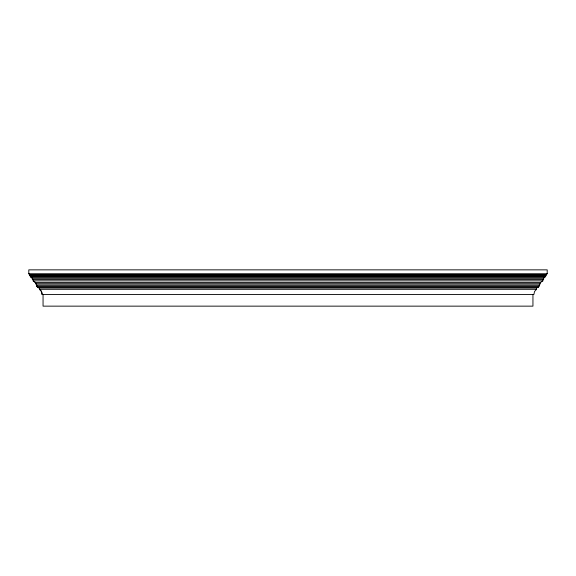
<?xml version="1.0" encoding="UTF-8"?>
<svg xmlns="http://www.w3.org/2000/svg" width="576" height="576" viewBox="0 0 576 576"><rect width="100%" height="100%" fill="white"/><g stroke="black" fill="none" stroke-linecap="round" stroke-linejoin="round"><path stroke-width="0.86" d="M545.918 275.782L546.221 274.543L547.2 273.744L547.2 269.856L28.8 269.856L28.8 273.744A1.994 1.994 0 0 1 30.082 275.782L32.371 278.28L543.629 278.28L545.918 275.782L30.082 275.782L29.779 274.543L28.8 273.744L547.2 273.744M33.134 279.576L33.134 280.872C36.943 281.887 35.604 287.51 39.456 288L536.544 288C540.396 287.51 539.057 281.887 542.866 280.872L542.866 279.576M536.544 288L536.544 289.296L534.521 291.528L533.902 294.48L42.098 294.48A5.753 5.753 0 0 0 39.456 289.296L39.456 288A2.945 2.945 0 0 1 36.612 285.048A6.638 6.638 0 0 0 33.134 280.872L542.866 280.872M29.779 274.543L546.221 274.543M30.031 275.141L545.969 275.141M30.47 276.552L545.53 276.552M30.989 277.243L545.011 277.243M35.316 282.586L540.684 282.586M36.094 283.752L539.906 283.752M36.612 285.048L539.388 285.048M36.821 286.157L539.179 286.157M37.433 287.1L538.567 287.1M536.544 289.296L39.456 289.296L41.479 291.528L42.098 294.48M543.629 278.28L543.629 279.576L32.371 279.576L32.371 278.28A4.702 4.702 0 0 1 30.082 275.782M532.944 294.48L532.944 306.144L43.056 306.144L43.056 294.48"/></g></svg>
